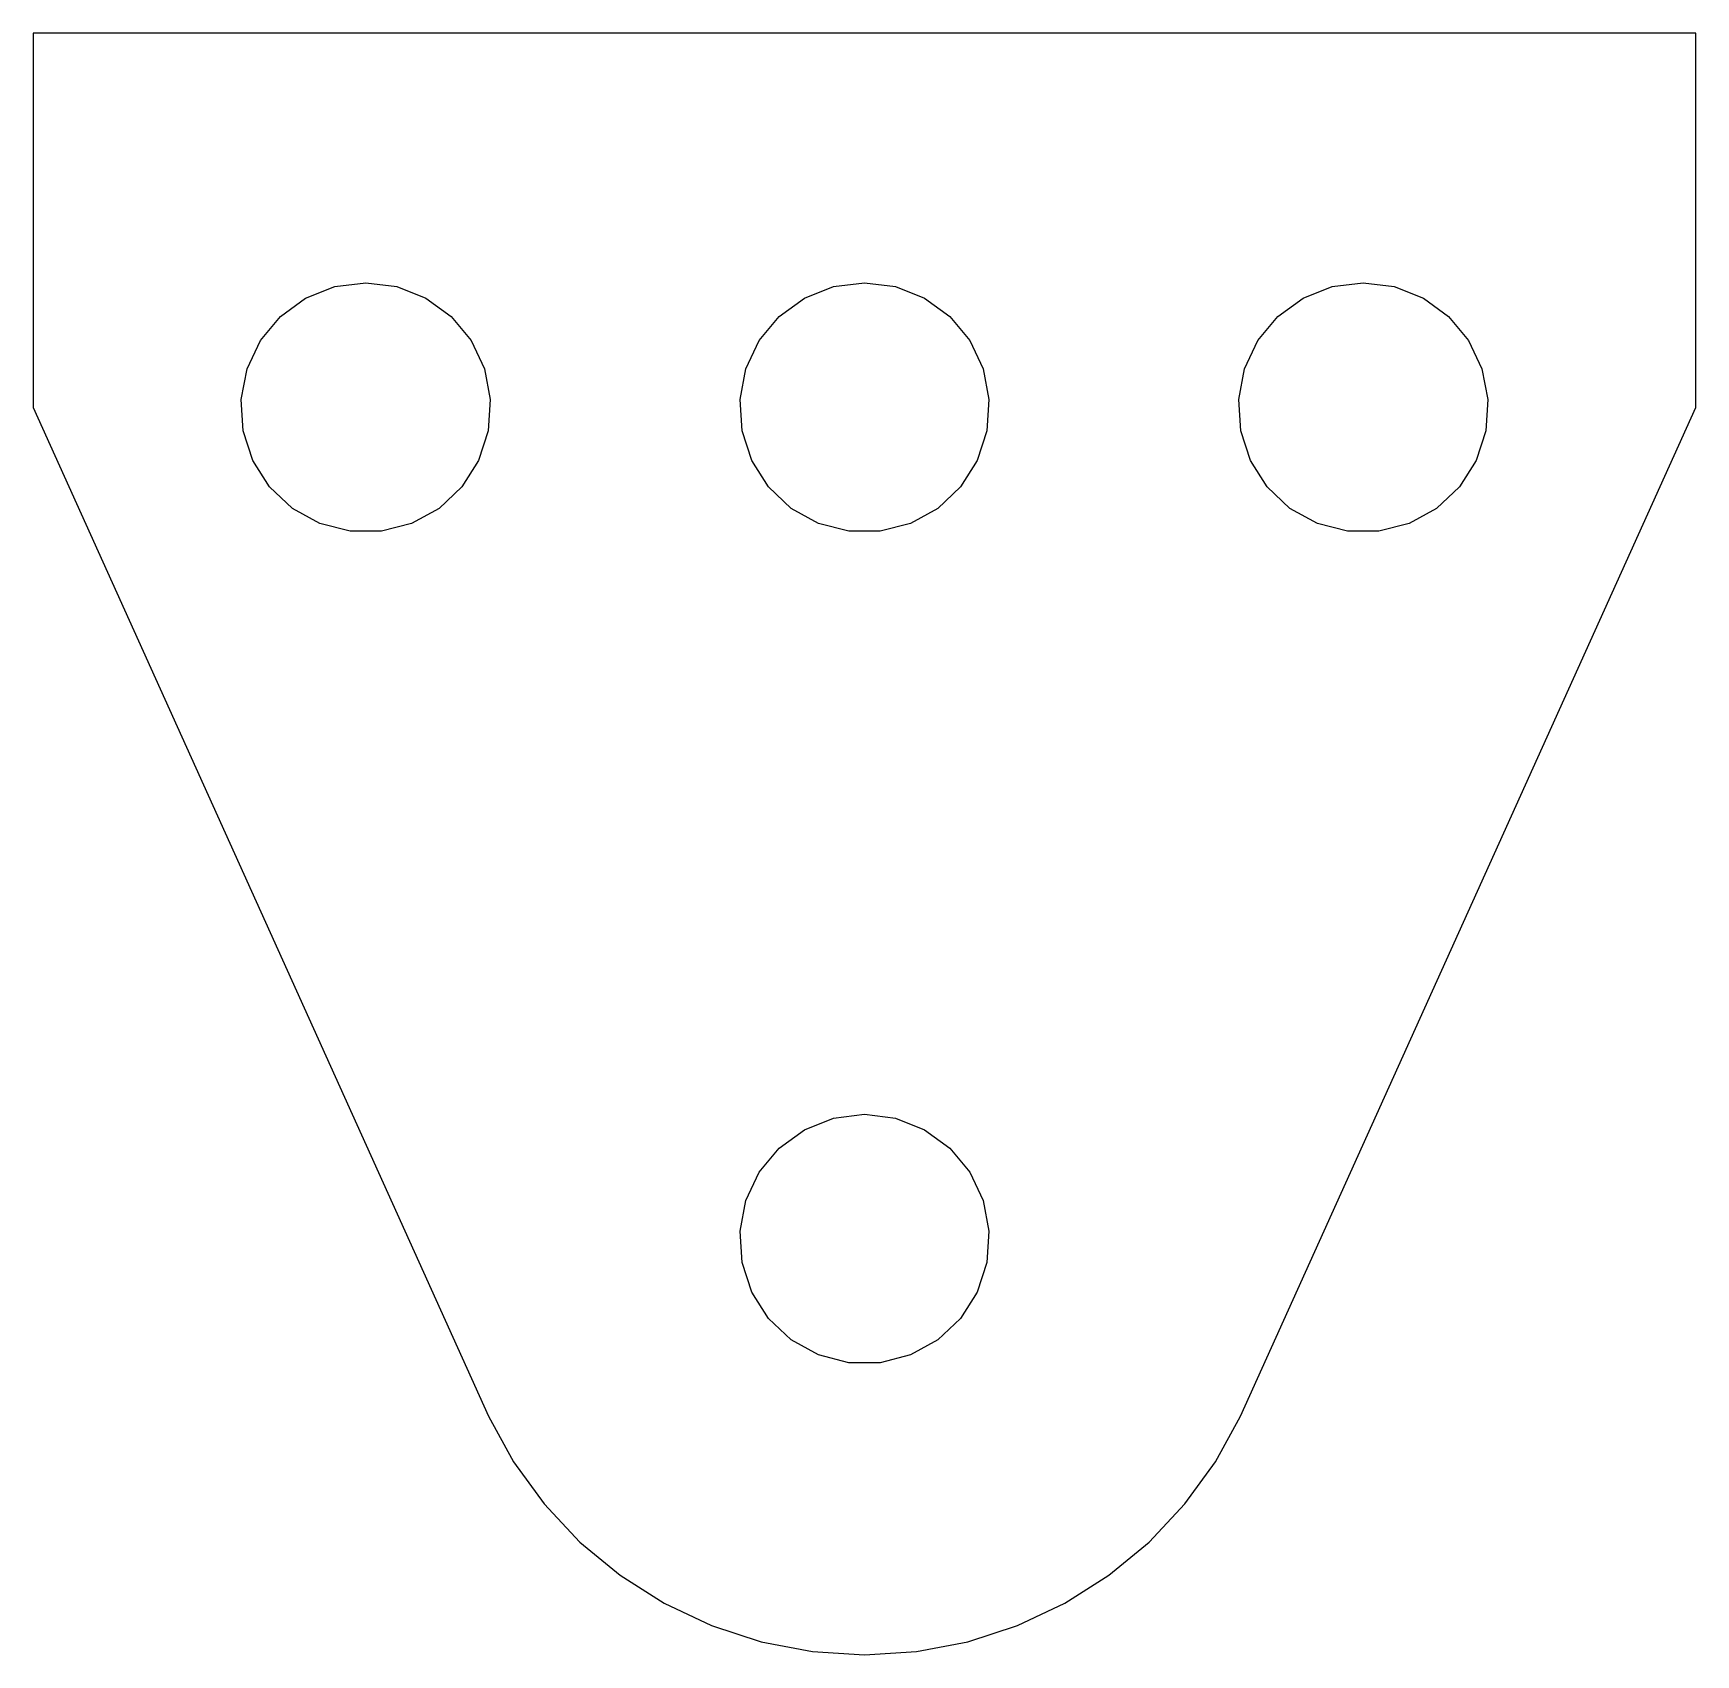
# Model space of a CAD drawing. Header units: metres. Extents: x -1 to 1, y -0.5 to 1.45.
import ezdxf

# ---------------------------------------------------------------- set-up
doc = ezdxf.new("R2010")
doc.units = ezdxf.units.M

msp = doc.modelspace()

# ---------------------------------------------------------------- linework, layer by layer
for p, q in [((1, 1.45), (-1, 1.45)), ((-1, 1.45), (-1, 1)), ((1, 1), (1, 1.45)), ((-0.6723, 1.1314), (-0.6373, 1.1453)), ((-0.6373, 1.1453), (-0.6, 1.15)), ((-0.6, 1.15), (-0.5627, 1.1453)), ((-0.5627, 1.1453), (-0.5277, 1.1314)), ((-0.0723, 1.1314), (-0.0373, 1.1453)), ((-0.0373, 1.1453), (0, 1.15)), ((0, 1.15), (0.0373, 1.1453)), ((0.0373, 1.1453), (0.0723, 1.1314)), ((0.5277, 1.1314), (0.5627, 1.1453)), ((0.5627, 1.1453), (0.6, 1.15)), ((0.6, 1.15), (0.6373, 1.1453)), ((0.6373, 1.1453), (0.6723, 1.1314)), ((-0.7027, 1.1093), (-0.6723, 1.1314)), ((-0.5277, 1.1314), (-0.4973, 1.1093)), ((-0.1027, 1.1093), (-0.0723, 1.1314)), ((0.0723, 1.1314), (0.1027, 1.1093)), ((0.4973, 1.1093), (0.5277, 1.1314)), ((0.6723, 1.1314), (0.7027, 1.1093)), ((-0.7266, 1.0804), (-0.7027, 1.1093)), ((-0.4973, 1.1093), (-0.4733, 1.0804)), ((-0.1266, 1.0804), (-0.1027, 1.1093)), ((0.1027, 1.1093), (0.1266, 1.0804)), ((0.4733, 1.0804), (0.4973, 1.1093)), ((0.7027, 1.1093), (0.7266, 1.0804)), ((-0.7426, 1.0463), (-0.7266, 1.0804)), ((-0.4733, 1.0804), (-0.4573, 1.0463)), ((-0.1427, 1.0463), (-0.1266, 1.0804)), ((0.1266, 1.0804), (0.1427, 1.0463)), ((0.4573, 1.0463), (0.4733, 1.0804)), ((0.7266, 1.0804), (0.7426, 1.0463)), ((-0.7497, 1.0094), (-0.7426, 1.0463)), ((-0.4573, 1.0463), (-0.4503, 1.0094)), ((-0.1497, 1.0094), (-0.1427, 1.0463)), ((0.1427, 1.0463), (0.1497, 1.0094)), ((0.4503, 1.0094), (0.4573, 1.0463)), ((0.7426, 1.0463), (0.7497, 1.0094)), ((-1, 1), (-0.4524, -0.2129)), ((-0.7473, 0.9719), (-0.7497, 1.0094)), ((-0.4503, 1.0094), (-0.4527, 0.9719)), ((-0.1473, 0.9719), (-0.1497, 1.0094)), ((0.1497, 1.0094), (0.1473, 0.9719)), ((0.4527, 0.9719), (0.4503, 1.0094)), ((0.4524, -0.2129), (1, 1)), ((0.7497, 1.0094), (0.7473, 0.9719)), ((-0.7357, 0.9361), (-0.7473, 0.9719)), ((-0.4527, 0.9719), (-0.4643, 0.9361)), ((-0.1357, 0.9361), (-0.1473, 0.9719)), ((0.1473, 0.9719), (0.1357, 0.9361)), ((0.4643, 0.9361), (0.4527, 0.9719)), ((0.7473, 0.9719), (0.7357, 0.9361)), ((-0.7156, 0.9044), (-0.7357, 0.9361)), ((-0.4643, 0.9361), (-0.4844, 0.9044)), ((-0.1156, 0.9044), (-0.1357, 0.9361)), ((0.1357, 0.9361), (0.1156, 0.9044)), ((0.4844, 0.9044), (0.4643, 0.9361)), ((0.7357, 0.9361), (0.7156, 0.9044)), ((-0.6882, 0.8786), (-0.7156, 0.9044)), ((-0.4844, 0.9044), (-0.5118, 0.8786)), ((-0.0882, 0.8786), (-0.1156, 0.9044)), ((0.1156, 0.9044), (0.0882, 0.8786)), ((0.5118, 0.8786), (0.4844, 0.9044)), ((0.7156, 0.9044), (0.6882, 0.8786)), ((-0.6552, 0.8605), (-0.6882, 0.8786)), ((-0.6188, 0.8512), (-0.6552, 0.8605)), ((-0.5448, 0.8605), (-0.5812, 0.8512)), ((-0.5118, 0.8786), (-0.5448, 0.8605)), ((-0.0552, 0.8605), (-0.0882, 0.8786)), ((-0.0188, 0.8512), (-0.0552, 0.8605)), ((0.0552, 0.8605), (0.0188, 0.8512)), ((0.0882, 0.8786), (0.0552, 0.8605)), ((0.5448, 0.8605), (0.5118, 0.8786)), ((0.5812, 0.8512), (0.5448, 0.8605)), ((0.6552, 0.8605), (0.6188, 0.8512)), ((0.6882, 0.8786), (0.6552, 0.8605)), ((-0.5812, 0.8512), (-0.6188, 0.8512)), ((0.0188, 0.8512), (-0.0188, 0.8512)), ((0.6188, 0.8512), (0.5812, 0.8512)), ((-0.0723, 0.1314), (-0.0373, 0.1453)), ((-0.0373, 0.1453), (0, 0.15)), ((0, 0.15), (0.0373, 0.1453)), ((0.0373, 0.1453), (0.0723, 0.1314)), ((-0.1027, 0.1093), (-0.0723, 0.1314)), ((0.0723, 0.1314), (0.1027, 0.1093)), ((-0.1266, 0.0804), (-0.1027, 0.1093)), ((0.1027, 0.1093), (0.1266, 0.0804)), ((-0.1427, 0.0463), (-0.1266, 0.0804)), ((0.1266, 0.0804), (0.1427, 0.0463)), ((-0.1497, 0.0094), (-0.1427, 0.0463)), ((0.1427, 0.0463), (0.1497, 0.0094)), ((-0.1473, -0.0281), (-0.1497, 0.0094)), ((0.1497, 0.0094), (0.1473, -0.0281)), ((-0.1357, -0.0639), (-0.1473, -0.0281)), ((0.1473, -0.0281), (0.1357, -0.0639)), ((-0.1156, -0.0956), (-0.1357, -0.0639)), ((0.1357, -0.0639), (0.1156, -0.0956)), ((-0.0882, -0.1213), (-0.1156, -0.0956)), ((0.1156, -0.0956), (0.0882, -0.1213)), ((-0.0552, -0.1395), (-0.0882, -0.1213)), ((-0.0188, -0.1488), (-0.0552, -0.1395)), ((0.0552, -0.1395), (0.0188, -0.1488)), ((0.0882, -0.1213), (0.0552, -0.1395)), ((0.0188, -0.1488), (-0.0188, -0.1488)), ((-0.4524, -0.2129), (-0.4222, -0.2679)), ((0.4222, -0.2679), (0.4524, -0.2129)), ((-0.4222, -0.2679), (-0.3853, -0.3187)), ((0.3853, -0.3187), (0.4222, -0.2679)), ((-0.3853, -0.3187), (-0.3423, -0.3645)), ((0.3423, -0.3645), (0.3853, -0.3187)), ((-0.3423, -0.3645), (-0.2939, -0.4045)), ((0.2939, -0.4045), (0.3423, -0.3645)), ((-0.2939, -0.4045), (-0.2409, -0.4381)), ((0.2409, -0.4381), (0.2939, -0.4045)), ((-0.2409, -0.4381), (-0.1841, -0.4649)), ((0.1841, -0.4649), (0.2409, -0.4381)), ((-0.1841, -0.4649), (-0.1243, -0.4843)), ((0.1243, -0.4843), (0.1841, -0.4649)), ((-0.1243, -0.4843), (-0.0627, -0.496)), ((-0.0627, -0.496), (0, -0.5)), ((0, -0.5), (0.0627, -0.496)), ((0.0627, -0.496), (0.1243, -0.4843))]:
    msp.add_line(p, q)

doc.saveas('drawing.dxf')
